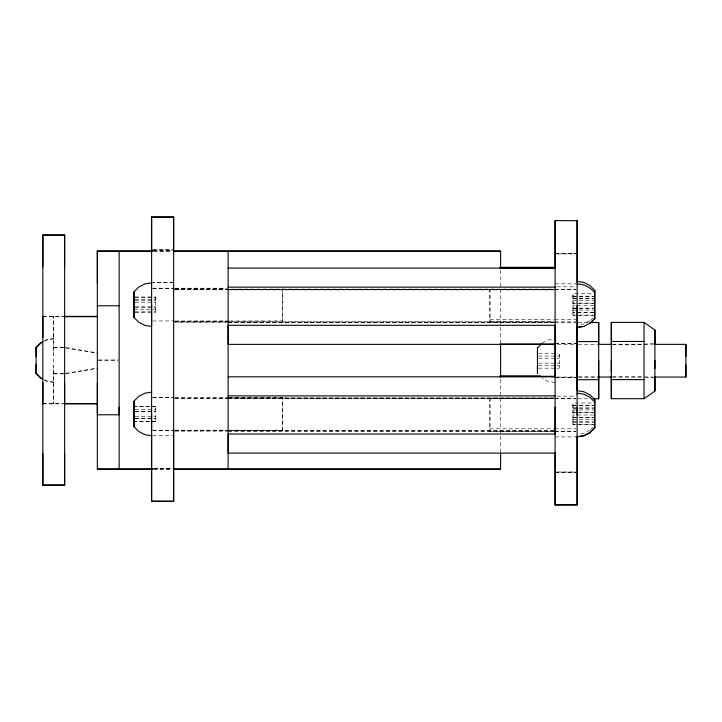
<?xml version="1.0" encoding="UTF-8"?>
<svg xmlns="http://www.w3.org/2000/svg" width="722" height="722" viewBox="0 0 722 722"><rect width="100%" height="100%" fill="white"/><g stroke="black" fill="none" stroke-linecap="round" stroke-linejoin="round"><path stroke-width="0.54" stroke-dasharray="3.61 2.71" d="M155.772 421.323L135.068 421.314L155.772 421.422L155.772 406.369L135.068 406.468L155.772 406.486M135.068 297.076L155.772 297.094L155.772 312.13L155.772 309.16L135.068 309.26M282.401 430.303L282.401 397.488L282.401 430.303L229.415 430.294M500.608 452.423L500.608 377.931M500.608 343.428L500.608 270.064M557.086 368.166L559.27 368.166L559.27 353.229L557.086 353.229M593.674 424.554L572.961 424.554L572.961 403.011L592.582 403.011M593.674 315.252L572.961 315.252L572.961 293.701L592.582 293.701M590.623 320.117L594.757 315.983M590.623 429.428L594.757 425.294M44.394 340.91L47.002 339.584L53.735 338.519L53.735 355.007M44.394 341.235L47.002 339.909L53.735 338.844M542.294 343.067L548.368 339.963L554.144 339.051M589.937 320.812L583.863 323.907L578.087 324.819M589.937 430.113L583.863 433.209L578.087 434.13M65.729 373.355L97.335 368.076M65.729 373.68L97.335 368.4M653.825 343.212L644.024 344.195L612.446 344.195M152.712 249.866L172.531 249.866M152.712 249.965L173.632 249.965M153.813 250.155L173.632 250.155M153.605 250.967L172.513 250.967M153.605 251.283L172.513 251.283M555.11 253.467L576.021 253.467L555.11 253.548M557.312 253.954L576.021 253.9M555.11 283.818L576.021 283.818M557.005 286.824L576.003 286.824M152.712 288.222L174.164 288.213M175.293 288.195L226.031 288.213M152.739 288.295L174.164 288.313M175.293 288.295L226.031 288.313M174.742 289.107L553.982 289.107M174.742 289.215L228.125 289.215M489.931 289.287L553.648 289.278M554.767 289.287L576.021 289.251M174.742 289.432L228.125 289.432M229.253 289.432L553.982 289.432M554.767 289.432L576.021 289.351M174.742 289.54L553.982 289.549M228.125 289.874L553.982 289.874M572.961 296.164L593.674 296.219M572.961 296.309L593.674 296.309M135.068 297.175L155.772 297.193M572.961 298.682L593.674 298.673M572.961 298.827L593.674 298.827M135.068 299.928L155.772 299.946M135.068 300.027L155.772 300.045L155.772 297.076M572.961 300.659L593.674 300.659M135.068 302.202L155.772 302.112M572.961 303.123L593.674 303.114M593.674 303.267L572.961 303.267L572.961 293.701M593.674 305.686L572.961 305.686L572.961 315.252M135.068 306.994L155.772 307.003M135.068 307.094L155.772 307.112M572.961 308.15L593.674 308.141M572.961 308.294L593.674 308.294M572.961 310.126L593.674 310.126M135.068 312.021L155.772 312.021L135.068 312.121M593.674 312.581L572.961 312.59L593.674 312.734M572.961 315.108L593.674 315.09M42.833 316.371L63.545 316.371M42.833 316.696L63.545 316.696M489.931 319.521L553.648 319.521M554.767 319.521L576.003 319.521M152.712 321.01L174.164 320.911M175.293 321.001L228.287 320.911M229.415 321.001L282.401 320.911M174.742 321.705L228.125 321.705M174.742 321.804L553.982 321.804M228.125 322.03L174.742 322.03L553.982 322.129M489.931 321.985L553.648 321.976M554.767 321.985L576.021 322.039M554.767 322.129L576.021 322.138M228.125 322.247L553.982 322.247M577.997 322.49L587.807 322.49M228.125 322.572L553.982 322.572M555.11 343.365L576.021 343.365M555.11 343.464L576.021 343.464M557.366 344.349L577.654 344.349M577.997 344.295L598.7 344.295M612.608 344.349L653.202 344.349M53.735 347.435L64.637 347.435M53.735 347.76L64.637 347.76M538.558 353.229L556.003 353.229M538.558 356.081L556.003 356.081M557.086 356.081L559.27 356.081L559.27 353.229M538.558 358.247L556.003 358.247M557.086 358.247L559.27 358.247M98.427 359.953L118.038 359.953M98.427 360.278L118.038 360.278M538.558 363.148L556.003 363.148M557.086 363.148L559.27 363.148M538.558 365.314L556.003 365.314M557.086 365.314L559.27 365.314L559.27 368.166M538.558 368.166L556.003 368.166M53.735 373.536L64.637 373.536M53.735 373.861L64.637 373.861M577.997 376.992L598.7 376.992M612.446 376.893L642.896 376.893M557.366 377.046L577.654 377.046M578.782 377.046L597.951 377.046M612.608 377.046L653.202 377.046M555.11 377.245L576.021 377.245M555.11 377.344L576.021 377.344M557.005 396.134L576.003 396.134M152.712 397.416L173.632 397.416M152.712 397.515L174.164 397.506M175.293 397.596L228.287 397.506M229.415 397.596L282.401 397.506M228.125 397.849L553.982 397.849M174.742 398.12L553.982 398.174M228.125 398.291L553.982 398.291M174.742 398.445L228.125 398.445M228.125 398.616L553.982 398.616M554.767 398.58L576.021 398.652M489.931 398.734L553.648 398.734M554.767 398.734L576.003 398.734M577.997 398.788L588.899 398.788M42.833 403.544L63.545 403.544M42.833 403.869L63.545 403.869M572.961 405.457L593.674 405.529L572.961 405.62M572.961 407.975L593.674 407.975M572.961 408.129L593.674 408.129M135.068 409.329L155.772 409.239L155.772 406.369M572.961 409.961L593.674 409.961M135.068 411.396L155.772 411.405M135.068 411.495L155.772 411.504M572.961 412.415L593.674 412.415M593.674 412.569L572.961 412.569L572.961 403.011M593.674 414.997L572.961 414.997L572.961 424.554M135.068 416.386L155.772 416.305M572.961 417.442L593.674 417.442M572.961 417.605L593.674 417.605M135.068 418.462L155.772 418.471L155.772 421.422M135.068 418.561L155.772 418.57M572.961 419.437L593.674 419.437M572.961 421.883L593.674 421.946M572.961 422.036L593.674 422.036M572.961 424.401L593.674 424.401M489.931 428.832L553.648 428.832M554.767 428.832L576.003 428.832M152.712 430.204L174.164 430.204M175.293 430.195L228.287 430.204M229.415 430.195L282.401 430.204M152.712 430.303L174.164 430.303M175.293 430.294L228.287 430.303M228.125 430.547L553.982 430.547M174.742 430.781L228.125 430.763M228.125 430.872L553.982 430.989M174.742 431.106L228.125 431.088M489.931 431.278L553.648 431.278M554.767 431.278L576.003 431.278M228.125 431.314L553.982 431.314M554.767 431.431L576.021 431.44M152.712 435.745L173.632 435.691M555.11 436.891L576.021 436.891M153.813 468.452L173.632 468.452M153.813 468.551L172.531 468.551M153.813 468.623L173.632 468.623M153.605 468.948L172.513 468.948M153.605 469.273L172.513 469.273M557.312 472.017L576.021 472.017M555.11 472.116L576.021 472.116M555.11 472.549L576.021 472.549M645.107 377.001L653.825 377.877M555.11 382.498L548.368 381.433L542.294 378.337M53.735 382.118L47.002 381.045L44.394 379.718M65.729 347.616L97.335 352.887M65.729 347.941L97.335 353.211M44.394 380.043L47.002 381.369L53.735 382.443L53.735 366.289M53.735 337.535L53.735 316.371L53.735 403.869L53.735 382.705M282.401 288.755L282.401 321.01L282.401 288.755M489.931 398.318L489.931 431.431L489.931 398.318M489.931 289.017L489.931 322.129L489.931 289.017M173.632 282.681L152.712 282.681L173.632 282.735"/><path stroke-width="1.08" d="M42.661 379.158L40.919 378.274L36.1 373.454L36.1 347.499L40.919 342.679L42.661 341.795M42.833 485.292L42.833 234.939L64.637 234.939L64.637 485.292L42.833 485.292L42.833 453.362M152.495 250.967L97.335 250.967L97.335 469.273L152.495 469.273M119.13 469.273L119.13 251.283M151.611 435.736L144.878 434.671L138.795 431.575L133.976 426.756L133.976 401.125L138.795 396.306L144.878 393.21L151.611 392.145M151.611 304.648L151.611 326.443L144.878 325.378L138.795 322.283L133.976 317.463L133.976 291.832L138.795 287.013L144.878 283.917L151.611 282.853L151.611 283.917M151.611 430.132L151.611 217.096L173.632 217.096L173.632 501.339L151.611 501.339L151.611 468.713M151.611 468.551L151.611 434.671M228.125 469.273L228.125 251.283M500.608 453.217L500.608 469.273L173.632 469.273M500.608 377.137L500.608 344.223M500.608 268.142L500.608 250.967L173.632 250.967M541.608 343.753L537.475 347.887L537.475 373.509L537.475 364.655M577.122 436.151L577.122 504.904L555.11 504.904L555.11 452.649M577.122 220.706L555.11 220.598L555.11 434.039L228.125 434.039L228.125 453.109L555.11 453.109M576.905 390.936L576.905 326.976M577.122 414.933L577.122 220.598L577.122 282.446M577.122 436.882L583.863 435.817L589.937 432.722L594.757 427.902L594.757 399.663L589.937 394.844L583.863 391.748L577.122 390.683M589.937 323.42L594.757 318.592L594.757 290.361L589.937 285.542L583.863 282.446L577.122 281.372M593.258 398.788L598.7 398.788L598.7 322.49L589.982 322.49M654.917 376.857L654.917 391.062L644.024 398.697L611.317 398.697L611.317 322.4L644.024 322.4L654.917 330.026L654.917 344.232M644.024 398.697L644.024 322.4M654.917 368.446L654.917 330.026M654.331 377.046L685.9 377.046L685.9 344.349L654.331 344.349M36.1 347.823L40.919 343.004L42.661 342.12M589.937 323.275L594.757 318.438M594.757 427.74L589.937 432.568L583.863 435.664L577.122 436.729M583.863 326.353L577.122 327.427L583.863 326.371L589.937 323.257M151.611 217.178L173.632 217.178M151.611 217.448L173.632 217.448M42.833 235.264L64.637 235.264M97.335 251.283L152.495 251.283M173.632 251.283L500.608 251.283M499.859 267.311L555.11 267.311L555.11 220.598M499.859 267.636L555.11 267.636M499.859 267.754L555.11 267.754M228.125 268.079L555.11 268.079M228.125 287.148L555.11 287.148M97.335 305.785L119.13 305.785M64.637 316.371L97.335 316.371M64.637 316.696L97.335 316.696M611.317 341.47L644.024 341.47M576.905 341.569L598.7 341.569M499.859 344.051L555.11 344.051M597.951 344.349L611.48 344.349M555.11 344.376L228.125 344.376L228.125 325.297L555.11 325.297L555.11 377.245M499.859 376.045L540.453 376.045M499.859 376.37L555.11 376.37M499.859 376.487L555.11 376.487M228.125 376.812L555.11 376.812M597.951 377.046L611.48 377.046M611.317 379.619L644.024 379.619M576.905 379.709L598.7 379.709M228.125 395.891L555.11 395.891M64.637 403.544L97.335 403.544M97.335 403.869L64.637 403.869L64.637 383.03M97.335 468.948L152.495 468.948M173.632 468.948L500.608 468.948M42.833 484.967L64.637 484.967M151.611 501.167L173.632 501.239M555.11 504.804L577.122 504.804M42.661 378.833L40.919 377.949L36.1 373.13M594.757 292.825C590.632 287.455 583.511 283.62 577.122 284.098M594.757 402.118L589.937 397.29L583.863 394.194L577.122 393.129L577.122 394.194M685.9 344.349L685.9 356.469M685.9 364.926L685.9 377.046M654.917 360.549L654.917 391.062M611.317 322.4L611.317 344.836M611.317 360.549L611.317 372.11M611.317 376.252L611.317 398.697M598.7 322.49L598.7 344.935M598.7 360.639L598.7 398.788M594.757 290.361L594.757 318.592M594.757 399.663L594.757 427.902M577.122 305.632L577.122 330.351M577.122 343.365L577.122 377.245M577.122 407.154L577.122 504.904M555.11 407.154L555.11 504.904M537.475 347.887L537.475 356.74M173.632 217.096L173.632 252.113M173.632 430.132L173.632 501.339M151.611 217.096L151.611 252.113M151.611 413.941L151.611 501.339M133.976 291.832L133.976 317.463M133.976 401.125L133.976 426.756M119.13 407.1L119.13 414.78L97.335 414.78L97.335 383.03M97.335 250.967L97.335 283.214M64.637 234.939L64.637 266.869M64.637 453.362L64.637 485.292M42.833 234.939L42.833 266.869M42.833 316.371L42.833 337.535M42.833 382.705L42.833 403.869M36.1 347.499L36.1 356.677M36.1 364.276L36.1 373.454"/></g></svg>
